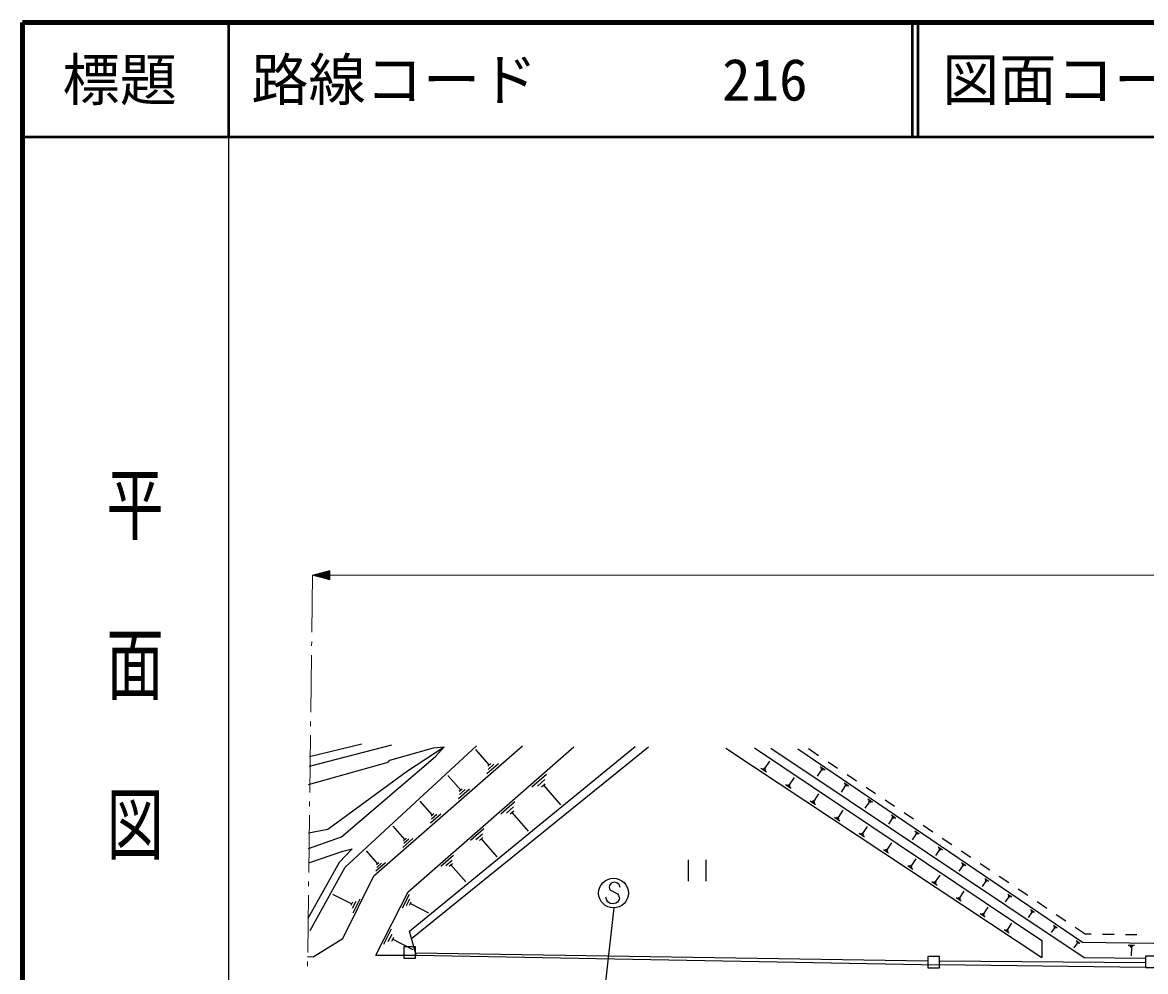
# Model space of a CAD drawing. Units: millimetres, scale not verified. Extents: x 40000 to 680000, y 20000 to 380000.
# Drawn here: x 40000 to 138158, y 297006 to 380000 of the extents above; entities that cross this region are included whole.
import ezdxf
from ezdxf.enums import TextEntityAlignment as Align

# ---------------------------------------------------------------- set-up
doc = ezdxf.new("R2010")
doc.units = ezdxf.units.MM
doc.header["$LTSCALE"] = 1000
for name, color, linetype, lineweight in [('M-BGD', 7, 'Continuous', 25), ('M-BGD-HTXT', 7, 'Continuous', 13), ('M-BMK-ROW', 30, 'Continuous', 25), ('M-STR-HTXT', 7, 'Continuous', 13), ('M-STR-STRC', 7, 'Continuous', 25), ('M-TTL', 2, 'Continuous', 140), ('M-TTL-BAND', 7, 'Continuous', 25), ('M-TTL-LINE', 7, 'Continuous', 50)]:
    doc.layers.add(name, color=color, linetype=linetype, lineweight=lineweight)
doc.layers.add('M-TTL-TXT', color=7, linetype='Continuous')
doc.styles.add('@ＭＳ ゴシック', font='')
doc.styles.add('ＭＳ ゴシック', font='')
doc.styles.get('@ＭＳ ゴシック').set_extended_font_data('@MS Gothic')
doc.styles.get('ＭＳ ゴシック').set_extended_font_data('MS Gothic')

msp = doc.modelspace()

# ---------------------------------------------------------------- linework, layer by layer
at = {"layer": 'M-BGD'}
for p, q in [((65093, 315821), (69665, 316922)), ((65093, 314974), (72289, 316837)), ((74007, 299899), (94703, 316661)), ((80801, 315076), (79626, 316417)), ((101487, 316536), (129097, 298227)), ((108707, 316499), (109582, 315913)), ((81598, 315182), (80592, 314300)), ((80927, 315186), (80676, 314966)), ((81200, 315129), (80697, 314688)), ((104889, 314756), (105324, 315412)), ((110413, 315356), (111244, 314800)), ((78303, 312862), (77175, 314150)), ((84514, 313162), (85791, 314278)), ((105026, 314429), (104534, 314755)), ((104957, 314593), (104711, 314756)), ((104950, 314715), (104827, 314797)), ((109836, 314647), (109450, 314079)), ((109720, 314934), (110146, 314644)), ((109778, 314791), (109991, 314646)), ((109783, 314683), (109889, 314611)), ((112075, 314244), (112905, 313687)), ((85020, 313228), (85658, 313786)), ((85365, 313155), (85685, 313434)), ((85525, 313294), (87013, 311592)), ((107175, 313004), (106690, 313326)), ((107107, 313166), (106864, 313327)), ((107100, 313287), (106979, 313367)), ((107039, 313327), (107469, 313974)), ((111918, 313236), (111541, 312682)), ((111804, 313516), (112220, 313233)), ((111861, 313376), (112069, 313235)), ((111866, 313271), (111970, 313201)), ((113736, 313131), (114567, 312575)), ((79068, 312964), (78103, 312117)), ((78424, 312968), (78182, 312757)), ((78686, 312913), (78203, 312490)), ((109184, 311902), (109607, 312540)), ((75845, 310685), (74763, 311919)), ((81812, 310801), (83035, 311870)), ((82296, 310864), (82907, 311399)), ((109317, 311584), (108838, 311901)), ((109250, 311743), (109011, 311902)), ((109244, 311862), (109124, 311942)), ((113989, 311832), (113622, 311291)), ((113879, 312105), (114284, 311829)), ((113934, 311968), (114137, 311830)), ((113939, 311866), (114040, 311797)), ((115398, 312018), (116229, 311462)), ((76579, 310782), (75653, 309970)), ((75961, 310786), (75730, 310583)), ((76212, 310733), (75749, 310327)), ((82627, 310794), (82933, 311061)), ((82780, 310927), (84205, 309296)), ((111453, 310167), (110981, 310480)), ((111387, 310324), (111151, 310481)), ((111380, 310442), (111262, 310520)), ((111321, 310481), (111739, 311111)), ((116051, 310434), (115692, 309907)), ((115943, 310700), (116338, 310431)), ((115997, 310567), (116195, 310433)), ((116001, 310468), (116100, 310401)), ((117060, 310906), (117891, 310349)), ((73427, 308542), (72391, 309724)), ((79161, 308485), (80332, 309508)), ((113453, 309065), (113865, 309686)), ((117997, 309303), (118382, 309041)), ((118722, 309793), (119553, 309237)), ((74129, 308635), (73243, 307858)), ((73538, 308639), (73316, 308445)), ((73778, 308588), (73335, 308200)), ((79624, 308545), (80210, 309057)), ((79941, 308478), (80234, 308734)), ((80087, 308606), (81451, 307045)), ((113583, 308755), (113117, 309064)), ((113518, 308910), (113285, 309065)), ((113511, 309026), (113395, 309104)), ((115578, 307653), (115984, 308265)), ((118102, 309044), (117753, 308530)), ((118050, 309173), (118242, 309042)), ((118054, 309076), (118150, 309011)), ((120384, 308680), (121215, 308124)), ((71047, 306433), (70056, 307564)), ((115706, 307347), (115246, 307652)), ((115642, 307500), (115412, 307652)), ((115635, 307615), (115520, 307691)), ((120144, 307660), (119803, 307159)), ((120041, 307913), (120416, 307657)), ((120092, 307786), (120280, 307659)), ((120097, 307692), (120190, 307628)), ((122046, 307568), (122877, 307011)), ((71719, 306522), (70871, 305779)), ((71153, 306526), (70941, 306340)), ((71383, 306478), (70959, 306106)), ((76561, 306213), (77681, 307191)), ((77004, 306271), (77564, 306760)), ((77307, 306207), (77587, 306452)), ((77447, 306329), (78751, 304837)), ((98197, 306762), (98197, 304899)), ((99721, 306762), (99721, 304899)), ((117753, 306207), (117639, 306283)), ((117696, 306245), (118097, 306849)), ((122175, 306283), (121843, 305796)), ((122075, 306529), (122440, 306280)), ((122125, 306406), (122308, 306282)), ((122129, 306314), (122220, 306252)), ((123708, 306455), (124539, 305899)), ((117822, 305944), (117369, 306244)), ((117759, 306094), (117533, 306245)), ((119808, 304841), (120203, 305437)), ((125370, 305342), (126201, 304786)), ((119933, 304544), (119486, 304841)), ((119870, 304693), (119647, 304841)), ((119864, 304804), (119752, 304878)), ((124196, 304913), (123874, 304438)), ((124099, 305152), (124455, 304910)), ((124148, 305032), (124325, 304911)), ((124152, 304943), (124241, 304882)), ((68767, 302929), (67119, 303746)), ((69486, 303343), (68873, 302107)), ((73207, 302575), (73817, 303765)), ((73558, 302771), (73863, 303366)), ((122037, 303149), (121596, 303441)), ((121975, 303296), (121755, 303442)), ((121969, 303405), (121859, 303478)), ((121914, 303442), (122303, 304029)), ((126208, 303549), (125894, 303088)), ((126113, 303782), (126459, 303547)), ((126160, 303665), (126333, 303548)), ((126164, 303578), (126251, 303520)), ((127032, 304229), (127863, 303673)), ((68844, 303084), (68691, 302775)), ((69126, 303136), (68820, 302518)), ((73832, 302818), (73985, 303115)), ((73909, 302967), (75495, 302154)), ((124013, 302047), (124397, 302625)), ((128117, 302418), (128453, 302190)), ((128693, 303117), (129524, 302560)), ((124134, 301758), (123700, 302046)), ((124074, 301903), (123857, 302046)), ((124067, 302011), (123959, 302083)), ((128209, 302192), (127904, 301744)), ((128163, 302305), (128331, 302191)), ((128167, 302221), (128251, 302164)), ((130355, 302004), (131186, 301448)), ((71582, 299402), (72261, 300727)), ((126225, 300372), (125798, 300655)), ((126166, 300514), (125952, 300656)), ((126160, 300620), (126053, 300691)), ((126106, 300656), (126484, 301226)), ((130201, 300842), (129905, 300407)), ((130112, 301062), (130438, 300840)), ((130156, 300952), (130319, 300841)), ((130160, 300870), (130242, 300814)), ((132017, 300891), (132892, 300305)), ((71972, 299620), (72312, 300283)), ((72278, 299673), (72448, 300004)), ((72363, 299838), (74130, 298933)), ((132183, 299498), (131896, 299076)), ((132096, 299711), (132413, 299496)), ((132140, 299605), (132298, 299497)), ((132143, 299525), (132222, 299471)), ((132892, 300305), (133410, 300298)), ((134410, 300283), (135410, 300267)), ((136410, 300252), (137410, 300237)), ((70891, 298453), (74407, 298449)), ((74407, 298449), (120143, 297579)), ((136638, 299325), (137202, 299317)), ((136777, 299229), (137059, 299225)), ((136846, 299134), (136987, 299132)), ((136917, 299133), (136906, 298381)), ((138153, 297352), (120143, 297579))]:
    msp.add_line(p, q, dxfattribs=at)
for points in [[(64921, 298318), (65414, 298306), (67998, 299893), (70718, 305379), (83691, 316750)], [(65008, 313366), (71951, 315313), (72120, 315482), (75930, 316583), (76861, 316668)], [(65008, 309132), (66701, 309471), (73644, 314551), (76861, 316668)], [(65008, 307778), (67887, 308794), (76099, 315821), (76861, 316668)], [(65150, 300604), (68213, 306131), (79695, 316754)], [(70891, 298453), (73703, 303982), (88197, 316645)], [(74407, 298449), (73823, 300550), (93545, 316674)], [(103974, 316558), (129096, 299716), (129097, 298227)], [(105401, 316545), (132783, 298243), (138153, 298162)], [(107780, 316495), (132642, 299582), (182341, 298869), (212356, 299893), (223061, 315114)], [(65018, 306510), (67999, 307520), (68805, 307736), (67687, 306546), (64946, 301650)]]:
    msp.add_lwpolyline(points, dxfattribs=at)
msp.add_lwpolyline([(138153, 298357), (138153, 297352), (139176, 297352), (139176, 298357)], close=True, dxfattribs=at)
at = {"layer": 'M-BGD-HTXT'}
for p, q in [((65354, 331669), (65290, 326675)), ((65280, 325875), (65274, 325475)), ((65264, 324675), (65199, 319676)), ((65189, 318876), (65184, 318476)), ((65174, 317676), (65109, 312676)), ((65099, 311876), (65094, 311477)), ((65083, 310677), (65019, 305677)), ((65008, 304877), (65003, 304477)), ((64993, 303677), (64928, 298678)), ((64918, 297878), (64913, 297478))]:
    msp.add_line(p, q, dxfattribs=at)
at = {"layer": 'M-BMK-ROW'}
for p, q in [((74342, 299171), (73342, 299171)), ((73342, 299171), (73342, 298171)), ((74342, 298171), (74342, 299171)), ((119143, 297908), (74342, 298622)), ((73342, 298171), (74342, 298171)), ((120143, 298334), (119143, 298334)), ((119143, 298334), (119143, 297334)), ((120143, 297334), (120143, 298334)), ((138153, 297759), (120143, 297915)), ((119143, 297334), (120143, 297334))]:
    msp.add_line(p, q, dxfattribs=at)
at = {"layer": 'M-STR-HTXT'}
for p, q in [((65354, 331669), (66854, 332071)), ((65954, 331830), (66854, 331830)), ((66854, 331910), (66254, 331910)), ((66554, 331990), (66854, 331990)), ((66854, 331267), (66854, 332071)), ((65354, 331669), (66854, 331267)), ((65354, 331669), (66854, 331669)), ((66854, 331749), (65654, 331749)), ((66854, 331588), (65654, 331588)), ((65954, 331508), (66854, 331508)), ((66854, 331428), (66254, 331428)), ((66554, 331347), (66854, 331347)), ((66854, 331669), (371613, 331669))]:
    msp.add_line(p, q, dxfattribs=at)
at = {"layer": 'M-STR-STRC'}
for p, q in [((91296, 304530), (91276, 304414)), ((91276, 304414), (91351, 304160)), ((91454, 304742), (91296, 304530)), ((91707, 304818), (91454, 304742)), ((91940, 304777), (91707, 304818)), ((92152, 304619), (91940, 304777)), ((92227, 304366), (92152, 304619)), ((91071, 303250), (90995, 303503)), ((91351, 304160), (92008, 303805)), ((92008, 303805), (92104, 303668)), ((92104, 303668), (92180, 303414)), ((92180, 303414), (92159, 303298)), ((91689, 302566), (90864, 295348)), ((91166, 303113), (91071, 303250)), ((91379, 302956), (91166, 303113)), ((91611, 302915), (91379, 302956)), ((91865, 302990), (91611, 302915)), ((92002, 303086), (91865, 302990)), ((92159, 303298), (92002, 303086))]:
    msp.add_line(p, q, dxfattribs=at)
msp.add_circle((91659, 303866), 1300, dxfattribs=at)
at = {"layer": 'M-TTL'}
for p, q in [((40000, 380000), (40000, 20000)), ((680000, 380000), (40000, 380000))]:
    msp.add_line(p, q, dxfattribs=at)
at = {"layer": 'M-TTL-BAND'}
msp.add_line((58000, 370000), (58000, 20000), dxfattribs=at)
at = {"layer": 'M-TTL-LINE'}
for p, q in [((58000, 380000), (58000, 370000)), ((117750, 380000), (117750, 370000)), ((118250, 380000), (118250, 370000)), ((40000, 370000), (680000, 370000))]:
    msp.add_line(p, q, dxfattribs=at)

# ---------------------------------------------------------------- texts
at = {"layer": 'M-TTL-BAND', "style": '@ＭＳ ゴシック', "width": 1.4}
msp.add_text('平  面  図', height=3666, rotation=270, dxfattribs=at).set_placement((49777, 306475), align=Align.MIDDLE_RIGHT)
at = {"layer": 'M-TTL-TXT', "style": 'ＭＳ ゴシック'}
msp.add_text('標題', height=3666, dxfattribs=at).set_placement((48500, 375000), align=Align.MIDDLE_CENTER)
for s, p in [('路線コード', (60000, 375000)), ('図面コード', (120380, 375000)), ('216', (101142, 375000))]:
    msp.add_text(s, height=3666, dxfattribs=at).set_placement(p, align=Align.MIDDLE_LEFT)

doc.saveas('drawing.dxf')
